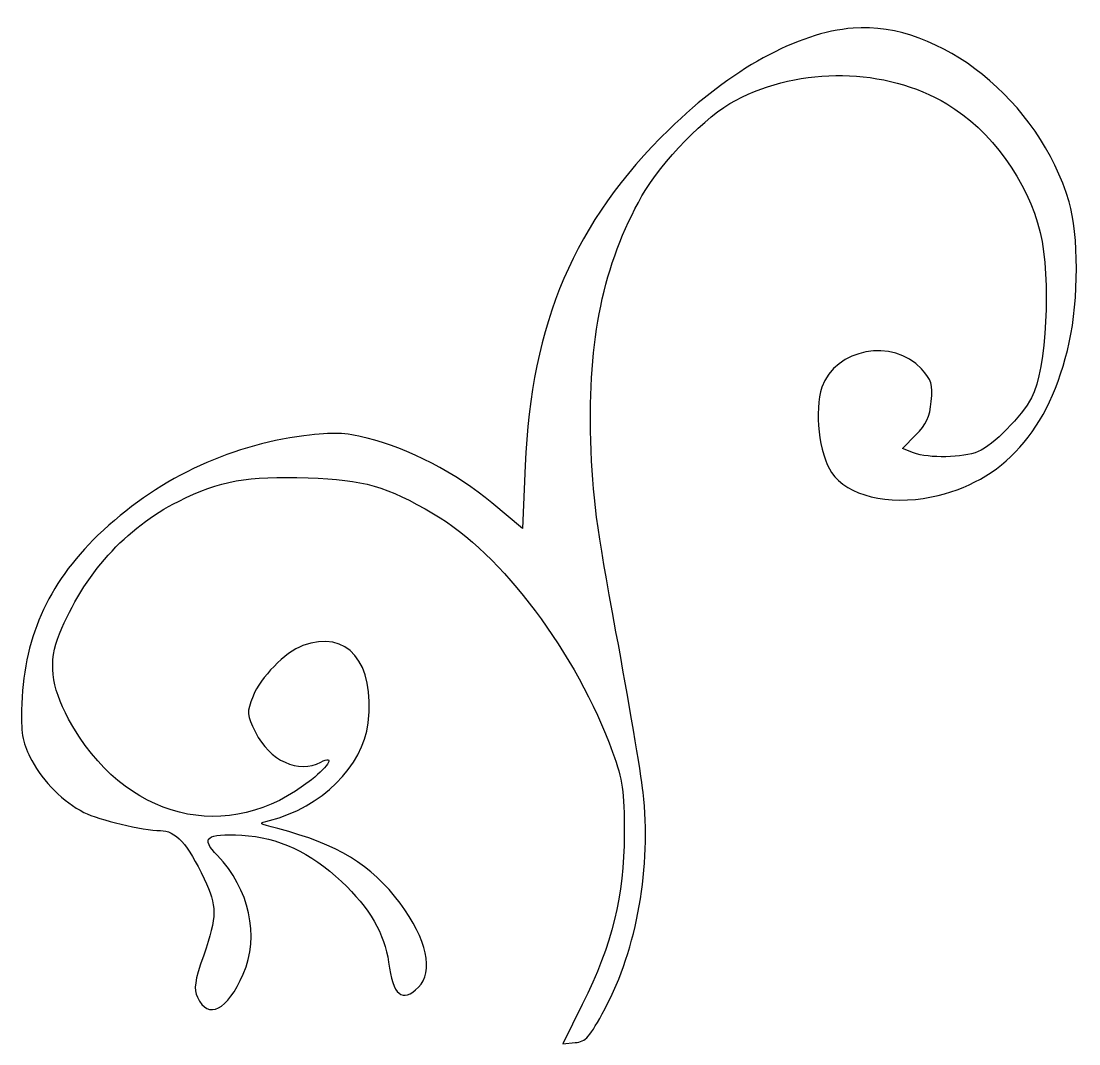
# Model space of a CAD drawing. Header units: centimetres. Extents: x -8.8 to 8, y -9.2 to 7.1.
import ezdxf

# ---------------------------------------------------------------- set-up
doc = ezdxf.new("R2010")
doc.units = ezdxf.units.CM
doc.header["$MEASUREMENT"] = 0
doc.layers.add('Layer 1', color=7, linetype='Continuous')

msp = doc.modelspace()

# ---------------------------------------------------------------- linework, layer by layer
at = {"layer": 'Layer 1'}
msp.add_open_spline([(0.07543, -8.53942), (0.55382, -7.57109), (0.74097, -6.81207), (0.741, -5.84015), (0.741, -5.84015), (0.74102, -5.12424), (0.72205, -4.99013), (0.556, -4.53195), (0.556, -4.53195), (-0.01252, -2.96328), (-1.20291, -1.37593), (-2.2845, -0.74424), (-2.2845, -0.74424), (-3.03959, -0.30325), (-3.38766, -0.20355), (-4.27657, -0.17366), (-4.27657, -0.17366), (-5.25973, -0.14059), (-5.65982, -0.21321), (-6.33794, -0.54778), (-6.33794, -0.54778), (-7.16711, -0.95687), (-7.84796, -1.71584), (-8.22327, -2.64941), (-8.22327, -2.64941), (-8.40527, -3.10212), (-8.36569, -3.47505), (-8.07943, -4.00478), (-8.07943, -4.00478), (-7.21217, -5.60966), (-5.54216, -6.02692), (-4.22467, -4.96791), (-4.22467, -4.96791), (-3.93938, -4.7386), (-3.84866, -4.56997), (-4.07475, -4.68924), (-4.07475, -4.68924), (-4.43092, -4.87714), (-4.89179, -4.66702), (-5.11345, -4.21567), (-5.11345, -4.21567), (-5.2549, -3.92764), (-5.25601, -3.91054), (-5.15087, -3.63916), (-5.15087, -3.63916), (-5.03729, -3.34599), (-4.63966, -2.94179), (-4.36273, -2.83801), (-4.36273, -2.83801), (-3.65976, -2.57455), (-3.20883, -3.10764), (-3.32397, -4.066), (-3.32397, -4.066), (-3.40689, -4.75613), (-4.07029, -5.41293), (-4.88824, -5.61469), (-4.88824, -5.61469), (-5.07875, -5.66169), (-5.07629, -5.66419), (-4.75876, -5.74614), (-4.75876, -5.74614), (-3.81257, -5.99034), (-3.27447, -6.31877), (-2.81705, -6.93126), (-2.81705, -6.93126), (-2.39142, -7.50119), (-2.27771, -8.02107), (-2.52529, -8.26512), (-2.52529, -8.26512), (-2.78434, -8.52047), (-2.93026, -8.39813), (-3.00057, -7.86667), (-3.00057, -7.86667), (-3.05947, -7.42141), (-3.30268, -7.00421), (-3.74636, -6.58736), (-3.74636, -6.58736), (-4.24811, -6.11596), (-4.74419, -5.88539), (-5.33056, -5.85106), (-5.33056, -5.85106), (-5.89976, -5.81773), (-5.98949, -5.89317), (-5.71594, -6.17506), (-5.71594, -6.17506), (-5.20949, -6.69694), (-5.04497, -7.45446), (-5.30747, -8.05593), (-5.30747, -8.05593), (-5.56059, -8.63595), (-5.86413, -8.78987), (-6.03326, -8.42396), (-6.03326, -8.42396), (-6.09669, -8.28673), (-6.08084, -8.17798), (-5.93559, -7.75382), (-5.93559, -7.75382), (-5.72132, -7.12811), (-5.72053, -6.98402), (-5.92898, -6.54258), (-5.92898, -6.54258), (-6.19178, -5.98604), (-6.38141, -5.7765), (-6.62328, -5.7754), (-6.62328, -5.7754), (-6.90045, -5.77413), (-7.6, -5.60836), (-7.83616, -5.48798), (-7.83616, -5.48798), (-8.16293, -5.32141), (-8.48272, -5.00293), (-8.6622, -4.66532), (-8.6622, -4.66532), (-8.80827, -4.39056), (-8.83355, -4.26675), (-8.82624, -3.86189), (-8.82624, -3.86189), (-8.80604, -2.74348), (-8.42439, -1.86975), (-7.61371, -1.08595), (-7.61371, -1.08595), (-6.71156, -0.21372), (-5.55995, 0.34258), (-4.34302, 0.494), (-4.34302, 0.494), (-3.86317, 0.5537), (-3.70874, 0.54834), (-3.34249, 0.45925), (-3.34249, 0.45925), (-2.69832, 0.30255), (-1.90884, -0.10731), (-1.36, -0.56996), (-1.36, -0.56996), (-1.36, -0.56996), (-0.87447, -0.97925), (-0.87447, -0.97925), (-0.87447, -0.97925), (-0.87447, -0.97925), (-0.83247, 0.02035), (-0.83247, 0.02035), (-0.83247, 0.02035), (-0.7372, 2.28795), (-0.04862, 3.89735), (1.45271, 5.36146), (1.45271, 5.36146), (2.43528, 6.31966), (3.48736, 6.89919), (4.374, 6.97062), (4.374, 6.97062), (5.75286, 7.08169), (7.33103, 5.81222), (7.80506, 4.21068), (7.80506, 4.21068), (7.95786, 3.69447), (7.95894, 2.65108), (7.80739, 1.97716), (7.80739, 1.97716), (7.49243, 0.57669), (6.76042, -0.24336), (5.61728, -0.47634), (5.61728, -0.47634), (4.934, -0.61561), (4.2792, -0.45617), (4.03391, -0.0908), (4.03391, -0.0908), (3.83391, 0.20711), (3.75616, 0.894), (3.88043, 1.26517), (3.88043, 1.26517), (4.08663, 1.88103), (5.01121, 2.05153), (5.46104, 1.55664), (5.46104, 1.55664), (5.62491, 1.37636), (5.64287, 1.31632), (5.61585, 1.03913), (5.61585, 1.03913), (5.59196, 0.79401), (5.53862, 0.6781), (5.3715, 0.50814), (5.3715, 0.50814), (5.3715, 0.50814), (5.15773, 0.29072), (5.15773, 0.29072), (5.15773, 0.29072), (5.15773, 0.29072), (5.3342, 0.22458), (5.3342, 0.22458), (5.3342, 0.22458), (5.58175, 0.13181), (6.11473, 0.14226), (6.36211, 0.24474), (6.36211, 0.24474), (6.5939, 0.34077), (7.05582, 0.80689), (7.20951, 1.09985), (7.20951, 1.09985), (7.44643, 1.55148), (7.52053, 2.99086), (7.34471, 3.72613), (7.34471, 3.72613), (7.1502, 4.53955), (6.55704, 5.35698), (5.86348, 5.76742), (5.86348, 5.76742), (4.88229, 6.34808), (3.55164, 6.37025), (2.50742, 5.82334), (2.50742, 5.82334), (2.04097, 5.57903), (1.3355, 4.857), (1.023, 4.30404), (1.023, 4.30404), (0.40939, 3.21831), (0.15867, 2.01905), (0.21111, 0.42057), (0.21111, 0.42057), (0.24125, -0.49829), (0.29437, -0.90236), (0.61045, -2.6175), (0.61045, -2.6175), (0.81097, -3.70555), (1.00501, -4.85422), (1.04166, -5.1701), (1.04166, -5.1701), (1.1768, -6.33492), (0.94306, -7.66131), (0.43642, -8.60464), (0.43642, -8.60464), (0.18941, -9.06457), (0.13293, -9.12888), (-0.0387, -9.14566), (-0.0387, -9.14566), (-0.0387, -9.14566), (-0.23349, -9.1647), (-0.23349, -9.1647), (-0.23349, -9.1647), (-0.23349, -9.1647), (0.07543, -8.53942), (0.07543, -8.53942)], degree=3, knots=[0, 0, 0, 0, 0.01639344, 0.01639344, 0.01639344, 0.01639344, 0.03278689, 0.03278689, 0.03278689, 0.03278689, 0.04918033, 0.04918033, 0.04918033, 0.04918033, 0.06557377, 0.06557377, 0.06557377, 0.06557377, 0.08196721, 0.08196721, 0.08196721, 0.08196721, 0.09836066, 0.09836066, 0.09836066, 0.09836066, 0.1147541, 0.1147541, 0.1147541, 0.1147541, 0.13114754, 0.13114754, 0.13114754, 0.13114754, 0.14754098, 0.14754098, 0.14754098, 0.14754098, 0.16393443, 0.16393443, 0.16393443, 0.16393443, 0.18032787, 0.18032787, 0.18032787, 0.18032787, 0.19672131, 0.19672131, 0.19672131, 0.19672131, 0.21311475, 0.21311475, 0.21311475, 0.21311475, 0.2295082, 0.2295082, 0.2295082, 0.2295082, 0.24590164, 0.24590164, 0.24590164, 0.24590164, 0.26229508, 0.26229508, 0.26229508, 0.26229508, 0.27868852, 0.27868852, 0.27868852, 0.27868852, 0.29508197, 0.29508197, 0.29508197, 0.29508197, 0.31147541, 0.31147541, 0.31147541, 0.31147541, 0.32786885, 0.32786885, 0.32786885, 0.32786885, 0.3442623, 0.3442623, 0.3442623, 0.3442623, 0.36065574, 0.36065574, 0.36065574, 0.36065574, 0.37704918, 0.37704918, 0.37704918, 0.37704918, 0.39344262, 0.39344262, 0.39344262, 0.39344262, 0.40983607, 0.40983607, 0.40983607, 0.40983607, 0.42622951, 0.42622951, 0.42622951, 0.42622951, 0.44262295, 0.44262295, 0.44262295, 0.44262295, 0.45901639, 0.45901639, 0.45901639, 0.45901639, 0.47540984, 0.47540984, 0.47540984, 0.47540984, 0.49180328, 0.49180328, 0.49180328, 0.49180328, 0.50819672, 0.50819672, 0.50819672, 0.50819672, 0.52459016, 0.52459016, 0.52459016, 0.52459016, 0.54098361, 0.54098361, 0.54098361, 0.54098361, 0.55737705, 0.55737705, 0.55737705, 0.55737705, 0.57377049, 0.57377049, 0.57377049, 0.57377049, 0.59016393, 0.59016393, 0.59016393, 0.59016393, 0.60655738, 0.60655738, 0.60655738, 0.60655738, 0.62295082, 0.62295082, 0.62295082, 0.62295082, 0.63934426, 0.63934426, 0.63934426, 0.63934426, 0.6557377, 0.6557377, 0.6557377, 0.6557377, 0.67213115, 0.67213115, 0.67213115, 0.67213115, 0.68852459, 0.68852459, 0.68852459, 0.68852459, 0.70491803, 0.70491803, 0.70491803, 0.70491803, 0.72131148, 0.72131148, 0.72131148, 0.72131148, 0.73770492, 0.73770492, 0.73770492, 0.73770492, 0.75409836, 0.75409836, 0.75409836, 0.75409836, 0.7704918, 0.7704918, 0.7704918, 0.7704918, 0.78688525, 0.78688525, 0.78688525, 0.78688525, 0.80327869, 0.80327869, 0.80327869, 0.80327869, 0.81967213, 0.81967213, 0.81967213, 0.81967213, 0.83606557, 0.83606557, 0.83606557, 0.83606557, 0.85245902, 0.85245902, 0.85245902, 0.85245902, 0.86885246, 0.86885246, 0.86885246, 0.86885246, 0.8852459, 0.8852459, 0.8852459, 0.8852459, 0.90163934, 0.90163934, 0.90163934, 0.90163934, 0.91803279, 0.91803279, 0.91803279, 0.91803279, 0.93442623, 0.93442623, 0.93442623, 0.93442623, 0.95081967, 0.95081967, 0.95081967, 0.95081967, 0.96721311, 0.96721311, 0.96721311, 0.96721311, 1, 1, 1, 1], dxfattribs=at)

doc.saveas('drawing.dxf')
